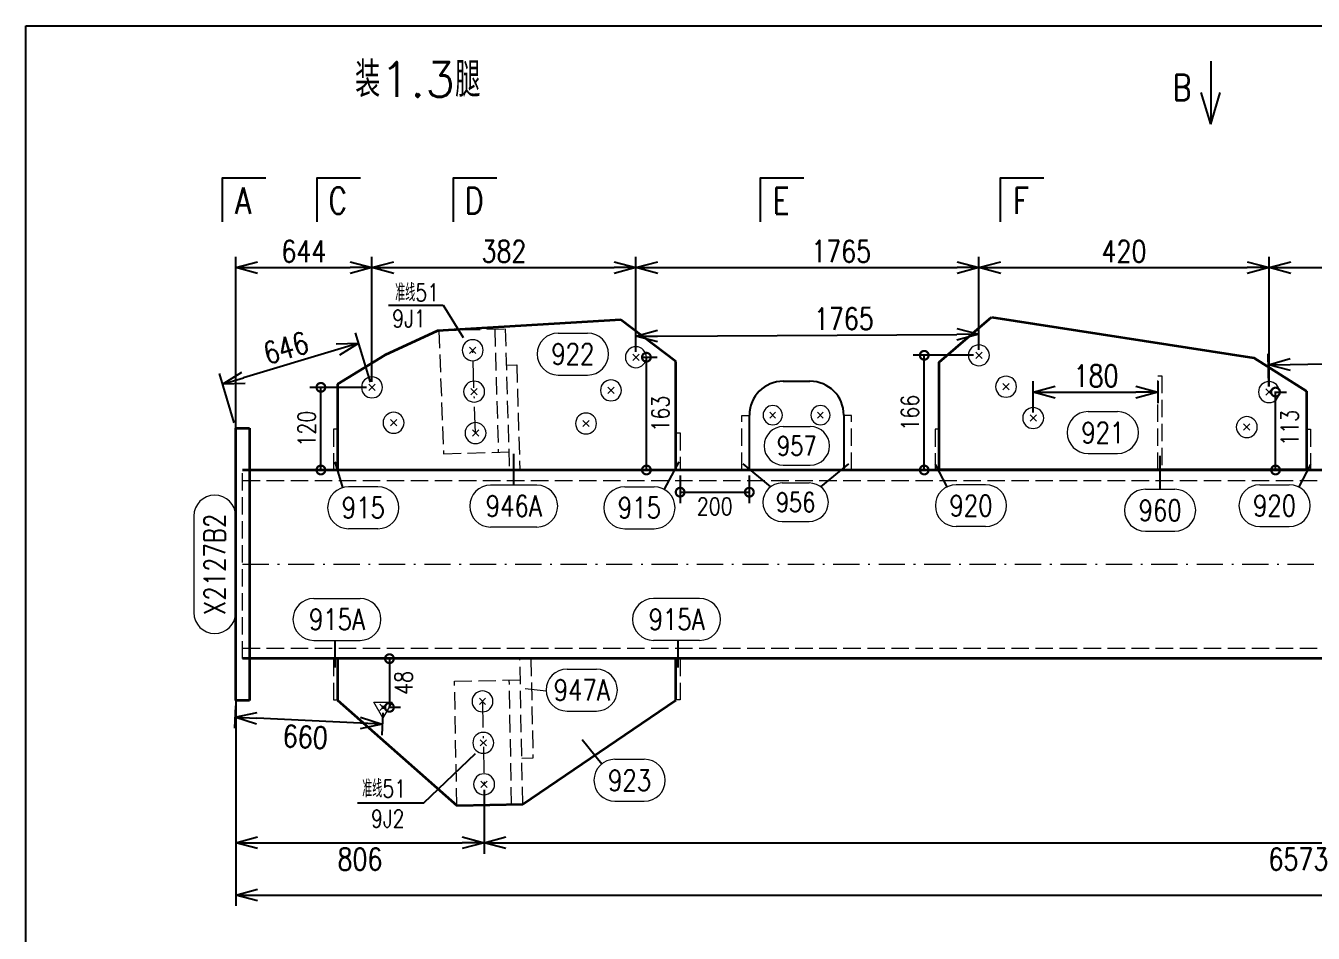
# Model space of a CAD drawing. Extents: x 1310 to 15542, y -76 to 8381.
# Drawn here: x 2150.4 to 2297.8, y 290 to 393.9 of the extents above; entities that cross this region are included whole.
import ezdxf
from ezdxf.enums import TextEntityAlignment as Align

# ---------------------------------------------------------------- set-up
doc = ezdxf.new("R2010")
doc.units = 0
doc.header["$MEASUREMENT"] = 0
doc.linetypes.add('一点画线', pattern=[5.2, 3, -1, 0.2, -1])
doc.linetypes.add('虚线', pattern=[2.75, 2, -0.75])
doc.layers.get('0').update_dxf_attribs({"linetype": 'CONTINUOUS', "lineweight": 25})
doc.layers.get('Defpoints').update_dxf_attribs({"linetype": 'CONTINUOUS'})
doc.layers.add('4', color=7, linetype='CONTINUOUS', lineweight=25)
doc.layers.add('5', color=7, linetype='CONTINUOUS', lineweight=25)
doc.styles.add('DimFont', font='simplex.shx', dxfattribs={"width": 0.8, "bigfont": 'gbhzfs.shx'})
doc.styles.get("Standard").update_dxf_attribs({"font": 'simplex.shx', "width": 0.7, "height": 3, "bigfont": 'gbhzfs.shx'})
doc.dimstyles.new('DHDxfDimStyleOpen30', dxfattribs={"dimtxt": 2.5, "dimasz": 2.5, "dimexe": 1.25, "dimexo": 0.625, "dimtad": 2, "dimtxsty": 'DimFont', "dimblk": 'OPEN30', "dimblk1": 'OPEN30', "dimblk2": 'OPEN30', "dimcen": 2.5, "dimadec": 0, "dimazin": 0, "dimtfac": 1, "dimtmove": 0, "dimatfit": 3, "dimfxl": 0, "dimarcsym": 0})

# ---------------------------------------------------------------- blocks, each defined once
blk = doc.blocks.new('板孔21.5')
at = {"layer": '5', "color": 7, "linetype": 'Continuous', "lineweight": 13}
for p, q in [((-0.3, -0.3), (0.3, 0.3)), ((0.3, -0.3), (-0.3, 0.3))]:
    blk.add_line(p, q, dxfattribs=at)
blk.add_circle((0, 0), 1, dxfattribs=at)
blk = doc.blocks.new('板孔17.5')
at = {"layer": '5', "color": 7, "linetype": 'Continuous', "lineweight": 13}
for p, q in [((0, 1), (-0.866, -0.5)), ((-0.3, -0.3), (0.3, 0.3)), ((0.3, -0.3), (-0.3, 0.3)), ((0.866, -0.5), (0, 1)), ((-0.866, -0.5), (0.866, -0.5))]:
    blk.add_line(p, q, dxfattribs=at)
at = {"layer": '5', "color": 7, "linetype": 'Continuous', "lineweight": 0}
blk.add_circle((0, 0), 0.1, dxfattribs=at)
blk = doc.blocks.new('_OPEN30')
at = {"color": 0, "linetype": 'ByBlock', "lineweight": -2}
for p, q in [((-1, 0.268), (0, 0)), ((0, 0), (-1, -0.268)), ((0, 0), (-1, 0))]:
    blk.add_line(p, q, dxfattribs=at)
blk = doc.blocks.new('*D519')
at = {"layer": '5', "color": 96, "linetype": 'Continuous', "lineweight": -2}
for p, q in [((2174.43, 315.99), (2174.31, 313.44)), ((2188.72, 314.02), (2176.86, 314.57)), ((2191.28, 315.21), (2191.16, 312.66))]:
    blk.add_line(p, q, dxfattribs=at)
at = {"layer": 'Defpoints', "color": 0, "linetype": 'Continuous'}
for p in [(2174.45, 316.61), (2191.3, 315.83), (2174.37, 314.69)]:
    blk.add_point(p, dxfattribs=at)
at = {"layer": '5', "color": 96, "linetype": 'Continuous', "lineweight": -2, "xscale": 2.5, "yscale": 2.5, "zscale": 2.5}
for p, rotation in [((2174.37, 314.69), 177.3494955334823), ((2191.22, 313.91), 357.3494955334823)]:
    blk.add_blockref('_OPEN30', p, dxfattribs=dict(at, rotation=rotation))
at = {"layer": '5', "color": 96, "linetype": 'Continuous', "lineweight": 18, "insert": (2182.42, 312.44), "char_height": 2.5, "attachment_point": 5, "rotation": 357.3495, "line_spacing_factor": 0.6, "style": 'DimFont'}
blk.add_mtext('660', dxfattribs=at)
blk = doc.blocks.new('*D520')
at = {"layer": '5', "color": 96, "linetype": 'Continuous', "lineweight": -2}
for p, q in [((2189.87, 353.06), (2188.18, 358.71)), ((2186.14, 356.8), (2175.33, 353.56)), ((2174.28, 348.39), (2172.58, 354.04))]:
    blk.add_line(p, q, dxfattribs=at)
at = {"layer": 'Defpoints', "color": 0, "linetype": 'Continuous'}
for p in [(2172.94, 352.84), (2190.05, 352.46), (2174.45, 347.79)]:
    blk.add_point(p, dxfattribs=at)
at = {"layer": '5', "color": 96, "linetype": 'Continuous', "lineweight": -2, "xscale": 2.5, "yscale": 2.5, "zscale": 2.5}
for p, rotation in [((2188.53, 357.52), 16.68060001157483), ((2172.94, 352.84), 196.6806000115748)]:
    blk.add_blockref('_OPEN30', p, dxfattribs=dict(at, rotation=rotation))
at = {"layer": '5', "color": 96, "linetype": 'Continuous', "lineweight": 18, "insert": (2180.2, 356.98), "char_height": 2.5, "attachment_point": 5, "rotation": 16.6806, "line_spacing_factor": 0.6, "style": 'DimFont'}
blk.add_mtext('646', dxfattribs=at)
blk = doc.blocks.new('_DotSmall')
at = {"color": 0, "linetype": 'ByBlock', "const_width": 0.5}
blk.add_lwpolyline([(-0.0625, 0, 1), (0.0625, 0, 1)], format="xyb", close=True, dxfattribs=at)
blk = doc.blocks.new('*D522')
at = {"layer": '5', "color": 6, "linetype": 'Continuous', "lineweight": -2}
for p, q in [((2191.93, 321.4), (2193.3, 321.4)), ((2192.05, 321.4), (2192.05, 315.83)), ((2191.93, 315.83), (2193.3, 315.83))]:
    blk.add_line(p, q, dxfattribs=at)
at = {"layer": 'Defpoints', "color": 0, "linetype": 'Continuous'}
for p in [(2191.3, 321.4), (2191.3, 315.83), (2192.05, 315.83)]:
    blk.add_point(p, dxfattribs=at)
at = {"layer": '5', "color": 6, "linetype": 'Continuous', "lineweight": -2, "xscale": 2, "yscale": 2, "zscale": 2}
for p, rotation in [((2192.05, 321.4), 90), ((2192.05, 315.83), 270)]:
    blk.add_blockref('_DotSmall', p, dxfattribs=dict(at, rotation=rotation))
at = {"layer": '5', "color": 6, "linetype": 'Continuous', "lineweight": 18, "insert": (2193.68, 318.62), "char_height": 2, "attachment_point": 5, "rotation": 90, "line_spacing_factor": 0.6, "style": 'DimFont'}
blk.add_mtext('48', dxfattribs=at)
blk = doc.blocks.new('*D523')
at = {"layer": '5', "color": 6, "linetype": 'Continuous', "lineweight": -2}
for p, q in [((2189.42, 352.46), (2182.95, 352.46)), ((2184.2, 343), (2184.2, 352.46)), ((2189.42, 343), (2182.95, 343))]:
    blk.add_line(p, q, dxfattribs=at)
at = {"layer": 'Defpoints', "color": 0, "linetype": 'Continuous'}
for p in [(2184.2, 352.46), (2190.05, 352.46), (2190.05, 343)]:
    blk.add_point(p, dxfattribs=at)
at = {"layer": '5', "color": 6, "linetype": 'Continuous', "lineweight": -2, "xscale": 2, "yscale": 2, "zscale": 2}
for p, rotation in [((2184.2, 352.46), 90), ((2184.2, 343), 270)]:
    blk.add_blockref('_DotSmall', p, dxfattribs=dict(at, rotation=rotation))
at = {"layer": '5', "color": 6, "linetype": 'Continuous', "lineweight": 18, "insert": (2182.58, 347.73), "char_height": 2, "attachment_point": 5, "rotation": 90, "line_spacing_factor": 0.6, "style": 'DimFont'}
blk.add_mtext('120', dxfattribs=at)
blk = doc.blocks.new('*D524')
at = {"layer": '5', "color": 6, "linetype": 'Continuous', "lineweight": -2}
for p, q in [((2220.88, 355.91), (2222.71, 355.91)), ((2221.46, 343), (2221.46, 355.91)), ((2220.88, 343), (2222.71, 343))]:
    blk.add_line(p, q, dxfattribs=at)
at = {"layer": 'Defpoints', "color": 0, "linetype": 'Continuous'}
for p in [(2220.26, 355.91), (2221.46, 355.91), (2220.26, 343)]:
    blk.add_point(p, dxfattribs=at)
at = {"layer": '5', "color": 6, "linetype": 'Continuous', "lineweight": -2, "xscale": 2, "yscale": 2, "zscale": 2}
for p, rotation in [((2221.46, 355.91), 90), ((2221.46, 343), 270)]:
    blk.add_blockref('_DotSmall', p, dxfattribs=dict(at, rotation=rotation))
at = {"layer": '5', "color": 6, "linetype": 'Continuous', "lineweight": 18, "insert": (2223.08, 349.45), "char_height": 2, "attachment_point": 5, "rotation": 90, "line_spacing_factor": 0.6, "style": 'DimFont'}
blk.add_mtext('163', dxfattribs=at)
blk = doc.blocks.new('*D525')
at = {"layer": '5', "color": 6, "linetype": 'Continuous', "lineweight": -2}
for p, q in [((2258.89, 356.13), (2252.01, 356.13)), ((2253.26, 343), (2253.26, 356.13)), ((2258.89, 343), (2252.01, 343))]:
    blk.add_line(p, q, dxfattribs=at)
at = {"layer": 'Defpoints', "color": 0, "linetype": 'Continuous'}
for p in [(2253.26, 356.13), (2259.52, 356.13), (2259.52, 343)]:
    blk.add_point(p, dxfattribs=at)
at = {"layer": '5', "color": 6, "linetype": 'Continuous', "lineweight": -2, "xscale": 2, "yscale": 2, "zscale": 2}
for p, rotation in [((2253.26, 356.13), 90), ((2253.26, 343), 270)]:
    blk.add_blockref('_DotSmall', p, dxfattribs=dict(at, rotation=rotation))
at = {"layer": '5', "color": 6, "linetype": 'Continuous', "lineweight": 18, "insert": (2251.63, 349.56), "char_height": 2, "attachment_point": 5, "rotation": 90, "line_spacing_factor": 0.6, "style": 'DimFont'}
blk.add_mtext('166', dxfattribs=at)
blk = doc.blocks.new('*D526')
at = {"layer": '5', "color": 6, "linetype": 'Continuous', "lineweight": -2}
for p, q in [((2293.34, 351.92), (2294.72, 351.92)), ((2293.47, 343), (2293.47, 351.92)), ((2293.34, 343), (2294.72, 343))]:
    blk.add_line(p, q, dxfattribs=at)
at = {"layer": 'Defpoints', "color": 0, "linetype": 'Continuous'}
for p in [(2292.72, 351.92), (2293.47, 351.92), (2292.72, 343)]:
    blk.add_point(p, dxfattribs=at)
at = {"layer": '5', "color": 6, "linetype": 'Continuous', "lineweight": -2, "xscale": 2, "yscale": 2, "zscale": 2}
for p, rotation in [((2293.47, 351.92), 90), ((2293.47, 343), 270)]:
    blk.add_blockref('_DotSmall', p, dxfattribs=dict(at, rotation=rotation))
at = {"layer": '5', "color": 6, "linetype": 'Continuous', "lineweight": 18, "insert": (2295.09, 347.82), "char_height": 2, "attachment_point": 5, "rotation": 90, "line_spacing_factor": 0.6, "style": 'DimFont'}
blk.add_mtext('113', dxfattribs=at)
blk = doc.blocks.new('*D531')
at = {"layer": '5', "color": 96, "linetype": 'Continuous', "lineweight": -2}
for p, q in [((2220.25, 356.53), (2220.24, 359.57)), ((2259.51, 356.75), (2259.5, 359.79)), ((2222.74, 358.33), (2257, 358.52))]:
    blk.add_line(p, q, dxfattribs=at)
at = {"layer": 'Defpoints', "color": 0, "linetype": 'Continuous'}
for p in [(2259.5, 358.54), (2220.26, 355.91), (2259.52, 356.13)]:
    blk.add_point(p, dxfattribs=at)
at = {"layer": '5', "color": 96, "linetype": 'Continuous', "lineweight": -2, "xscale": 2.5, "yscale": 2.5, "zscale": 2.5}
for p, rotation in [((2220.24, 358.32), 180.3192715581761), ((2259.5, 358.54), 0.3192715581760603)]:
    blk.add_blockref('_OPEN30', p, dxfattribs=dict(at, rotation=rotation))
at = {"layer": '5', "color": 96, "linetype": 'Continuous', "lineweight": 18, "insert": (2244.06, 360.32), "char_height": 2.5, "attachment_point": 5, "rotation": 0.3193, "line_spacing_factor": 0.6, "style": 'DimFont'}
blk.add_mtext('1765', dxfattribs=at)
blk = doc.blocks.new('*D532')
at = {"layer": '5', "color": 96, "linetype": 'Continuous', "lineweight": -2}
for p, q in [((2311.8, 352.92), (2311.73, 356.65)), ((2292.7, 352.55), (2292.63, 356.28)), ((2295.15, 355.08), (2309.26, 355.35))]:
    blk.add_line(p, q, dxfattribs=at)
at = {"layer": 'Defpoints', "color": 0, "linetype": 'Continuous'}
for p in [(2311.76, 355.4), (2311.82, 352.3), (2292.72, 351.92)]:
    blk.add_point(p, dxfattribs=at)
at = {"layer": '5', "color": 96, "linetype": 'Continuous', "lineweight": -2, "xscale": 2.5, "yscale": 2.5, "zscale": 2.5}
for p, rotation in [((2292.65, 355.03), 181.124937257589), ((2311.76, 355.4), 1.124937257589026)]:
    blk.add_blockref('_OPEN30', p, dxfattribs=dict(at, rotation=rotation))
at = {"layer": '5', "color": 96, "linetype": 'Continuous', "lineweight": 18, "insert": (2303.47, 357.11), "char_height": 2.5, "attachment_point": 5, "rotation": 1.1249, "line_spacing_factor": 0.6, "style": 'DimFont'}
blk.add_mtext('1658', dxfattribs=at)
blk = doc.blocks.new('*D535')
at = {"layer": '5', "color": 7, "linetype": 'Continuous', "lineweight": -2}
for p, q in [((2174.45, 331.57), (2174.45, 293.09)), ((2441.38, 331.57), (2441.38, 293.09)), ((2176.95, 294.34), (2438.88, 294.34))]:
    blk.add_line(p, q, dxfattribs=at)
at = {"layer": 'Defpoints', "color": 0, "linetype": 'Continuous'}
for p in [(2174.45, 332.2), (2441.38, 332.2), (2441.38, 294.34)]:
    blk.add_point(p, dxfattribs=at)
at = {"layer": '5', "color": 7, "linetype": 'Continuous', "lineweight": -2, "xscale": 2.5, "yscale": 2.5, "zscale": 2.5, "rotation": 180}
blk.add_blockref('_OPEN30', (2174.45, 294.34), dxfattribs=at)
at = {"layer": '5', "color": 7, "linetype": 'Continuous', "lineweight": -2, "xscale": 2.5, "yscale": 2.5, "zscale": 2.5}
blk.add_blockref('_OPEN30', (2441.38, 294.34), dxfattribs=at)
at = {"layer": '5', "color": 7, "linetype": 'Continuous', "lineweight": 18, "insert": (2311.79, 292.46), "char_height": 2.5, "attachment_point": 5, "line_spacing_factor": 0.6, "style": 'DimFont'}
blk.add_mtext('8810', dxfattribs=at)
blk = doc.blocks.new('*D536')
at = {"layer": '5', "color": 7, "linetype": 'Continuous', "lineweight": -2}
for p, q in [((2174.45, 331.57), (2174.45, 299.07)), ((2202.88, 306.39), (2202.88, 299.07)), ((2176.95, 300.32), (2200.38, 300.32))]:
    blk.add_line(p, q, dxfattribs=at)
at = {"layer": 'Defpoints', "color": 0, "linetype": 'Continuous'}
for p in [(2174.45, 332.2), (2202.88, 307.02), (2202.88, 300.32)]:
    blk.add_point(p, dxfattribs=at)
at = {"layer": '5', "color": 7, "linetype": 'Continuous', "lineweight": -2, "xscale": 2.5, "yscale": 2.5, "zscale": 2.5, "rotation": 180}
blk.add_blockref('_OPEN30', (2174.45, 300.32), dxfattribs=at)
at = {"layer": '5', "color": 7, "linetype": 'Continuous', "lineweight": -2, "xscale": 2.5, "yscale": 2.5, "zscale": 2.5}
blk.add_blockref('_OPEN30', (2202.88, 300.32), dxfattribs=at)
at = {"layer": '5', "color": 7, "linetype": 'Continuous', "lineweight": 18, "insert": (2188.67, 298.45), "char_height": 2.5, "attachment_point": 5, "line_spacing_factor": 0.6, "style": 'DimFont'}
blk.add_mtext('806', dxfattribs=at)
blk = doc.blocks.new('*D537')
at = {"layer": '5', "color": 7, "linetype": 'Continuous', "lineweight": -2}
for p, q in [((2381.54, 311.77), (2381.54, 299.07)), ((2202.88, 306.39), (2202.88, 299.07)), ((2205.38, 300.32), (2379.04, 300.32))]:
    blk.add_line(p, q, dxfattribs=at)
at = {"layer": 'Defpoints', "color": 0, "linetype": 'Continuous'}
for p in [(2381.54, 312.4), (2202.88, 307.02), (2381.54, 300.32)]:
    blk.add_point(p, dxfattribs=at)
at = {"layer": '5', "color": 7, "linetype": 'Continuous', "lineweight": -2, "xscale": 2.5, "yscale": 2.5, "zscale": 2.5, "rotation": 180}
blk.add_blockref('_OPEN30', (2202.88, 300.32), dxfattribs=at)
at = {"layer": '5', "color": 7, "linetype": 'Continuous', "lineweight": -2, "xscale": 2.5, "yscale": 2.5, "zscale": 2.5}
blk.add_blockref('_OPEN30', (2381.54, 300.32), dxfattribs=at)
at = {"layer": '5', "color": 7, "linetype": 'Continuous', "lineweight": 18, "insert": (2296.08, 298.45), "char_height": 2.5, "attachment_point": 5, "line_spacing_factor": 0.6, "style": 'DimFont'}
blk.add_mtext('6573', dxfattribs=at)
blk = doc.blocks.new('*D538')
at = {"layer": '5', "color": 7, "linetype": 'Continuous', "lineweight": -2}
for p, q in [((2174.45, 332.82), (2174.45, 367.42)), ((2190.05, 353.08), (2190.05, 367.42)), ((2176.95, 366.17), (2187.55, 366.17))]:
    blk.add_line(p, q, dxfattribs=at)
at = {"layer": 'Defpoints', "color": 0, "linetype": 'Continuous'}
for p in [(2190.05, 366.17), (2190.05, 352.46), (2174.45, 332.2)]:
    blk.add_point(p, dxfattribs=at)
at = {"layer": '5', "color": 7, "linetype": 'Continuous', "lineweight": -2, "xscale": 2.5, "yscale": 2.5, "zscale": 2.5, "rotation": 180}
blk.add_blockref('_OPEN30', (2174.45, 366.17), dxfattribs=at)
at = {"layer": '5', "color": 7, "linetype": 'Continuous', "lineweight": -2, "xscale": 2.5, "yscale": 2.5, "zscale": 2.5}
blk.add_blockref('_OPEN30', (2190.05, 366.17), dxfattribs=at)
at = {"layer": '5', "color": 7, "linetype": 'Continuous', "lineweight": 18, "insert": (2182.25, 368.04), "char_height": 2.5, "attachment_point": 5, "line_spacing_factor": 0.6, "style": 'DimFont'}
blk.add_mtext('644', dxfattribs=at)
blk = doc.blocks.new('*D539')
at = {"layer": '5', "color": 7, "linetype": 'Continuous', "lineweight": -2}
for p, q in [((2190.05, 353.08), (2190.05, 367.42)), ((2220.26, 356.53), (2220.26, 367.42)), ((2192.55, 366.17), (2217.76, 366.17))]:
    blk.add_line(p, q, dxfattribs=at)
at = {"layer": 'Defpoints', "color": 0, "linetype": 'Continuous'}
for p in [(2220.26, 366.17), (2220.26, 355.91), (2190.05, 352.46)]:
    blk.add_point(p, dxfattribs=at)
at = {"layer": '5', "color": 7, "linetype": 'Continuous', "lineweight": -2, "xscale": 2.5, "yscale": 2.5, "zscale": 2.5, "rotation": 180}
blk.add_blockref('_OPEN30', (2190.05, 366.17), dxfattribs=at)
at = {"layer": '5', "color": 7, "linetype": 'Continuous', "lineweight": -2, "xscale": 2.5, "yscale": 2.5, "zscale": 2.5}
blk.add_blockref('_OPEN30', (2220.26, 366.17), dxfattribs=at)
at = {"layer": '5', "color": 7, "linetype": 'Continuous', "lineweight": 18, "insert": (2205.15, 368.04), "char_height": 2.5, "attachment_point": 5, "line_spacing_factor": 0.6, "style": 'DimFont'}
blk.add_mtext('382', dxfattribs=at)
blk = doc.blocks.new('*D540')
at = {"layer": '5', "color": 7, "linetype": 'Continuous', "lineweight": -2}
for p, q in [((2220.26, 356.53), (2220.26, 367.42)), ((2259.52, 356.75), (2259.52, 367.42)), ((2222.76, 366.17), (2257.02, 366.17))]:
    blk.add_line(p, q, dxfattribs=at)
at = {"layer": 'Defpoints', "color": 0, "linetype": 'Continuous'}
for p in [(2259.52, 366.17), (2220.26, 355.91), (2259.52, 356.13)]:
    blk.add_point(p, dxfattribs=at)
at = {"layer": '5', "color": 7, "linetype": 'Continuous', "lineweight": -2, "xscale": 2.5, "yscale": 2.5, "zscale": 2.5, "rotation": 180}
blk.add_blockref('_OPEN30', (2220.26, 366.17), dxfattribs=at)
at = {"layer": '5', "color": 7, "linetype": 'Continuous', "lineweight": -2, "xscale": 2.5, "yscale": 2.5, "zscale": 2.5}
blk.add_blockref('_OPEN30', (2259.52, 366.17), dxfattribs=at)
at = {"layer": '5', "color": 7, "linetype": 'Continuous', "lineweight": 18, "insert": (2243.76, 368.04), "char_height": 2.5, "attachment_point": 5, "line_spacing_factor": 0.6, "style": 'DimFont'}
blk.add_mtext('1765', dxfattribs=at)
blk = doc.blocks.new('*D541')
at = {"layer": '5', "color": 7, "linetype": 'Continuous', "lineweight": -2}
for p, q in [((2259.52, 356.75), (2259.52, 367.42)), ((2292.72, 352.55), (2292.72, 367.42)), ((2262.02, 366.17), (2290.22, 366.17))]:
    blk.add_line(p, q, dxfattribs=at)
at = {"layer": 'Defpoints', "color": 0, "linetype": 'Continuous'}
for p in [(2292.72, 366.17), (2259.52, 356.13), (2292.72, 351.92)]:
    blk.add_point(p, dxfattribs=at)
at = {"layer": '5', "color": 7, "linetype": 'Continuous', "lineweight": -2, "xscale": 2.5, "yscale": 2.5, "zscale": 2.5, "rotation": 180}
blk.add_blockref('_OPEN30', (2259.52, 366.17), dxfattribs=at)
at = {"layer": '5', "color": 7, "linetype": 'Continuous', "lineweight": -2, "xscale": 2.5, "yscale": 2.5, "zscale": 2.5}
blk.add_blockref('_OPEN30', (2292.72, 366.17), dxfattribs=at)
at = {"layer": '5', "color": 7, "linetype": 'Continuous', "lineweight": 18, "insert": (2276.12, 368.04), "char_height": 2.5, "attachment_point": 5, "line_spacing_factor": 0.6, "style": 'DimFont'}
blk.add_mtext('420', dxfattribs=at)
blk = doc.blocks.new('*D542')
at = {"layer": '5', "color": 7, "linetype": 'Continuous', "lineweight": -2}
for p, q in [((2292.72, 352.55), (2292.72, 367.42)), ((2311.82, 352.92), (2311.82, 367.42)), ((2295.22, 366.17), (2309.32, 366.17))]:
    blk.add_line(p, q, dxfattribs=at)
at = {"layer": 'Defpoints', "color": 0, "linetype": 'Continuous'}
for p in [(2311.82, 366.17), (2311.82, 352.3), (2292.72, 351.92)]:
    blk.add_point(p, dxfattribs=at)
at = {"layer": '5', "color": 7, "linetype": 'Continuous', "lineweight": -2, "xscale": 2.5, "yscale": 2.5, "zscale": 2.5, "rotation": 180}
blk.add_blockref('_OPEN30', (2292.72, 366.17), dxfattribs=at)
at = {"layer": '5', "color": 7, "linetype": 'Continuous', "lineweight": -2, "xscale": 2.5, "yscale": 2.5, "zscale": 2.5}
blk.add_blockref('_OPEN30', (2311.82, 366.17), dxfattribs=at)
at = {"layer": '5', "color": 7, "linetype": 'Continuous', "lineweight": 18, "insert": (2302.27, 368.04), "char_height": 2.5, "attachment_point": 5, "line_spacing_factor": 0.6, "style": 'DimFont'}
blk.add_mtext('1658', dxfattribs=at)
blk = doc.blocks.new('*D548')
at = {"layer": '5', "color": 134, "linetype": 'Continuous', "lineweight": -2}
for p, q in [((2265.73, 349.57), (2265.73, 353.16)), ((2279.99, 353.17), (2279.99, 350.66)), ((2268.23, 351.91), (2277.49, 351.91))]:
    blk.add_line(p, q, dxfattribs=at)
at = {"layer": 'Defpoints', "color": 0, "linetype": 'Continuous'}
for p in [(2279.99, 353.8), (2279.99, 351.91), (2265.73, 348.95)]:
    blk.add_point(p, dxfattribs=at)
at = {"layer": '5', "color": 134, "linetype": 'Continuous', "lineweight": -2, "xscale": 2.5, "yscale": 2.5, "zscale": 2.5, "rotation": 180}
blk.add_blockref('_OPEN30', (2265.73, 351.91), dxfattribs=at)
at = {"layer": '5', "color": 134, "linetype": 'Continuous', "lineweight": -2, "xscale": 2.5, "yscale": 2.5, "zscale": 2.5}
blk.add_blockref('_OPEN30', (2279.99, 351.91), dxfattribs=at)
at = {"layer": '5', "color": 134, "linetype": 'Continuous', "lineweight": 18, "insert": (2272.93, 353.78), "char_height": 2.5, "attachment_point": 5, "line_spacing_factor": 0.6, "style": 'DimFont'}
blk.add_mtext('180', dxfattribs=at)
blk = doc.blocks.new('*D587')
at = {"layer": '5', "color": 6, "linetype": 'Continuous', "lineweight": -2}
for p, q in [((2225.32, 342.37), (2225.32, 339.21)), ((2233.24, 342.37), (2233.24, 339.21)), ((2225.32, 340.46), (2233.24, 340.46))]:
    blk.add_line(p, q, dxfattribs=at)
at = {"layer": 'Defpoints', "color": 0, "linetype": 'Continuous'}
for p in [(2225.32, 343), (2233.24, 343), (2233.24, 340.46)]:
    blk.add_point(p, dxfattribs=at)
at = {"layer": '5', "color": 6, "linetype": 'Continuous', "lineweight": -2, "xscale": 2, "yscale": 2, "zscale": 2, "rotation": 180}
blk.add_blockref('_DotSmall', (2225.32, 340.46), dxfattribs=at)
at = {"layer": '5', "color": 6, "linetype": 'Continuous', "lineweight": -2, "xscale": 2, "yscale": 2, "zscale": 2}
blk.add_blockref('_DotSmall', (2233.24, 340.46), dxfattribs=at)
at = {"layer": '5', "color": 6, "linetype": 'Continuous', "lineweight": 18, "insert": (2229.28, 338.83), "char_height": 2, "attachment_point": 5, "style": 'DimFont'}
blk.add_mtext('200', dxfattribs=at)
blk = doc.blocks.new('CTDHK')
at = {"color": 0, "linetype": 'Continuous'}
for p, q in [((0, 210), (297, 210)), ((0, 0), (0, 210))]:
    blk.add_line(p, q, dxfattribs=at)

msp = doc.modelspace()

# ---------------------------------------------------------------- linework, layer by layer
at = {"color": 0, "linetype": 'Continuous'}
for p, q in [((2286.043, 389.822), (2286.043, 382.607)), ((2286.043, 382.607), (2284.951, 386.217)), ((2286.043, 382.607), (2287.135, 386.217)), ((2237.126, 353.159), (2240.171, 353.159)), ((2233.245, 343), (2233.245, 349.278)), ((2244.052, 349.278), (2244.052, 343)), ((2206.273, 341.27), (2206.273, 344.849)), ((2185.787, 343.932), (2186.681, 340.978)), ((2225.169, 343.932), (2223.476, 340.794)), ((2232.487, 343.699), (2235.679, 341.079)), ((2244.582, 343.699), (2241.39, 341.079)), ((2254.512, 343.645), (2255.837, 341.054)), ((2280.254, 340.791), (2280.254, 344.634)), ((2297.452, 343.645), (2296.127, 341.054)), ((2244.052, 343), (2233.245, 343)), ((2185.849, 320.389), (2185.849, 323.493)), ((2225.107, 320.389), (2225.107, 323.493)), ((2214.118, 312.164), (2216.36, 309.352))]:
    msp.add_line(p, q, dxfattribs=at)
at = {"color": 4, "linetype": 'Continuous'}
for p, q in [((2191.955, 361.859), (2198.196, 361.859)), ((2198.196, 361.859), (2200.48, 358.173)), ((2195.972, 304.908), (2201.917, 310.53)), ((2188.383, 304.908), (2195.972, 304.908))]:
    msp.add_line(p, q, dxfattribs=at)
at = {"color": 2, "linetype": 'Continuous'}
for points in [[(2177.887, 376.407), (2172.887, 376.407), (2172.887, 371.407)], [(2188.728, 376.407), (2183.728, 376.407), (2183.728, 371.407)], [(2204.329, 376.407), (2199.329, 376.407), (2199.329, 371.407)], [(2239.479, 376.407), (2234.479, 376.407), (2234.479, 371.407)], [(2266.944, 376.407), (2261.944, 376.407), (2261.944, 371.407)]]:
    msp.add_lwpolyline(points, dxfattribs=at)
at = {"color": 0, "linetype": 'Continuous'}
for centre, start, end in [((2237.126, 349.278), 90, 180), ((2240.171, 349.278), 0, 90)]:
    msp.add_arc(centre, 3.881, start, end, dxfattribs=at)
at = {"layer": '4', "color": 6, "linetype": 'Continuous', "lineweight": 18}
msp.add_lwpolyline([(2150.422, 393.861), (2150.422, 183.861), (2447.422, 183.861), (2447.422, 393.861)], close=True, dxfattribs=at)
at = {"layer": '5', "color": 7, "linetype": 'Continuous', "lineweight": 35}
for p, q in [((2218.522, 360.184), (2197.542, 358.95)), ((2224.844, 355.427), (2218.522, 360.184)), ((2254.971, 355.333), (2260.953, 360.511)), ((2260.953, 360.511), (2290.976, 355.831)), ((2197.542, 358.95), (2191.514, 356.135)), ((2191.514, 356.135), (2186.112, 352.837)), ((2224.844, 343), (2224.844, 355.427)), ((2254.971, 343), (2254.971, 355.333)), ((2290.976, 355.831), (2296.993, 352.022)), ((2186.112, 352.837), (2186.112, 343)), ((2296.993, 352.022), (2296.993, 343)), ((2174.454, 316.613), (2174.454, 347.787)), ((2174.454, 347.787), (2176.037, 347.787)), ((2176.037, 347.787), (2176.037, 316.613)), ((2175.246, 343), (2440.034, 343)), ((2186.112, 343), (2224.844, 343)), ((2296.993, 343), (2254.971, 343)), ((2440.034, 321.4), (2175.246, 321.4)), ((2224.844, 321.4), (2186.112, 321.4)), ((2186.112, 321.4), (2186.112, 316.653)), ((2224.844, 316.653), (2224.844, 321.4)), ((2176.037, 316.613), (2174.454, 316.613)), ((2186.112, 316.653), (2199.76, 304.583)), ((2207.299, 304.726), (2224.844, 316.653)), ((2199.76, 304.583), (2207.299, 304.726))]:
    msp.add_line(p, q, dxfattribs=at)
at = {"layer": '5', "color": 7, "linetype": '虚线', "lineweight": 18}
for p, q in [((2197.692, 358.959), (2205.3, 359.179)), ((2197.692, 358.959), (2198.251, 344.851)), ((2204.101, 359.144), (2204.51, 344.995)), ((2205.3, 359.179), (2205.768, 343)), ((2205.421, 354.999), (2206.621, 355.033)), ((2206.621, 355.033), (2206.969, 343)), ((2279.993, 343), (2279.993, 353.797)), ((2279.993, 353.797), (2280.468, 353.797)), ((2280.468, 353.797), (2280.468, 343)), ((2232.375, 343), (2232.375, 349.25)), ((2232.375, 349.25), (2233.245, 349.25)), ((2233.245, 349.25), (2233.245, 343)), ((2244.052, 349.25), (2244.052, 343)), ((2244.922, 349.25), (2244.052, 349.25)), ((2244.922, 343), (2244.922, 349.25)), ((2185.637, 347.662), (2185.637, 343)), ((2186.112, 347.662), (2185.637, 347.662)), ((2186.112, 343), (2186.112, 347.662)), ((2224.844, 343), (2224.844, 347.245)), ((2224.844, 347.245), (2225.319, 347.245)), ((2225.319, 347.245), (2225.319, 343)), ((2254.496, 347.662), (2254.496, 343)), ((2254.971, 347.662), (2254.496, 347.662)), ((2254.971, 343), (2254.971, 347.662)), ((2296.993, 343), (2296.993, 347.662)), ((2296.993, 347.662), (2297.468, 347.662)), ((2297.468, 347.662), (2297.468, 343)), ((2198.251, 344.851), (2205.709, 345.067)), ((2175.246, 321.4), (2175.246, 343)), ((2175.246, 341.8), (2440.034, 341.8)), ((2175.246, 322.6), (2440.034, 322.6)), ((2185.637, 321.4), (2185.637, 316.674)), ((2186.112, 316.674), (2186.112, 321.4)), ((2207.299, 304.726), (2206.983, 321.4)), ((2208.249, 321.412), (2208.465, 309.997)), ((2224.844, 316.674), (2224.844, 321.4)), ((2225.319, 321.4), (2225.319, 316.674)), ((2199.491, 318.823), (2207.029, 318.965)), ((2199.76, 304.583), (2199.491, 318.823)), ((2206.033, 304.702), (2205.763, 318.941)), ((2185.637, 316.674), (2186.112, 316.674)), ((2225.319, 316.674), (2224.844, 316.674)), ((2208.465, 309.997), (2207.199, 309.973))]:
    msp.add_line(p, q, dxfattribs=at)
at = {"layer": '5', "color": 1, "linetype": 'Continuous', "lineweight": 18}
for p, q in [((2211.364, 358.675), (2214.724, 358.675)), ((2211.364, 353.875), (2214.724, 353.875)), ((2272.018, 349.685), (2275.378, 349.685)), ((2237.13, 347.969), (2240.217, 347.969)), ((2272.018, 344.885), (2275.378, 344.885)), ((2237.13, 343.559), (2240.217, 343.559)), ((2190.736, 341.081), (2187.376, 341.081)), ((2208.913, 341.27), (2203.633, 341.27)), ((2218.977, 341.081), (2222.337, 341.081)), ((2236.991, 341.512), (2240.078, 341.512)), ((2260.289, 341.317), (2256.929, 341.317)), ((2278.574, 340.791), (2281.934, 340.791)), ((2291.675, 341.317), (2295.035, 341.317)), ((2169.654, 337.72), (2169.654, 326.68)), ((2174.454, 337.72), (2174.454, 326.68)), ((2190.736, 336.281), (2187.376, 336.281)), ((2208.913, 336.47), (2203.633, 336.47)), ((2218.977, 336.281), (2222.337, 336.281)), ((2236.991, 337.102), (2240.078, 337.102)), ((2260.289, 336.517), (2256.929, 336.517)), ((2278.574, 335.991), (2281.934, 335.991)), ((2291.675, 336.517), (2295.035, 336.517)), ((2183.401, 328.293), (2188.681, 328.293)), ((2227.554, 328.293), (2222.274, 328.293)), ((2183.401, 323.493), (2188.681, 323.493)), ((2227.554, 323.493), (2222.274, 323.493)), ((2212.374, 320.2), (2215.734, 320.2)), ((2207.576, 317.982), (2209.976, 317.723)), ((2212.374, 315.4), (2215.734, 315.4)), ((2217.857, 309.876), (2221.217, 309.876)), ((2217.857, 305.076), (2221.217, 305.076))]:
    msp.add_line(p, q, dxfattribs=at)
at = {"layer": '5', "color": 1, "linetype": '一点画线', "lineweight": 18}
for p, q in [((2201.902, 347.224), (2201.577, 356.713)), ((2175.246, 332.2), (2440.034, 332.2)), ((2202.7, 316.509), (2202.879, 307.016))]:
    msp.add_line(p, q, dxfattribs=at)
at = {"layer": '5', "color": 1, "linetype": 'Continuous', "lineweight": 18}
for centre, radius, start, end in [((2211.364, 356.275), 2.4, 90, 270), ((2214.724, 356.275), 2.4, 270, 90), ((2272.018, 347.285), 2.4, 90, 270), ((2275.378, 347.285), 2.4, 270, 90), ((2237.13, 345.764), 2.205, 90, 270), ((2240.217, 345.764), 2.205, 270, 90), ((2187.376, 338.681), 2.4, 90, 270), ((2190.736, 338.681), 2.4, 270, 90), ((2203.633, 338.87), 2.4, 90, 270), ((2208.913, 338.87), 2.4, 270, 90), ((2218.977, 338.681), 2.4, 90, 270), ((2222.337, 338.681), 2.4, 270, 90), ((2236.991, 339.307), 2.205, 90, 270), ((2240.078, 339.307), 2.205, 270, 90), ((2256.929, 338.917), 2.4, 90, 270), ((2260.289, 338.917), 2.4, 270, 90), ((2278.574, 338.391), 2.4, 90, 270), ((2281.934, 338.391), 2.4, 270, 90), ((2291.675, 338.917), 2.4, 90, 270), ((2295.035, 338.917), 2.4, 270, 90), ((2172.054, 337.72), 2.4, 0, 180), ((2183.401, 325.893), 2.4, 90, 270), ((2188.681, 325.893), 2.4, 270, 90), ((2222.274, 325.893), 2.4, 90, 270), ((2227.554, 325.893), 2.4, 270, 90), ((2172.054, 326.68), 2.4, 180, 0), ((2212.374, 317.8), 2.4, 90, 270), ((2215.734, 317.8), 2.4, 270, 90), ((2217.857, 307.476), 2.4, 90, 270), ((2221.217, 307.476), 2.4, 270, 90)]:
    msp.add_arc(centre, radius, start, end, dxfattribs=at)

# ---------------------------------------------------------------- block references
at = {"color": 2, "linetype": 'Continuous'}
msp.add_blockref('CTDHK', (2150.422, 183.861), dxfattribs=at)
at = {"layer": '5', "color": 7, "linetype": 'Continuous', "lineweight": 35, "rotation": 180}
for name, p, xscale, yscale, zscale in [('板孔21.5', (2201.577, 356.713), -1.200000000000728, 1.199999999999818, 1.2), ('板孔21.5', (2220.256, 355.909), -1.200000000000728, 1.199999999999818, 1.2), ('板孔21.5', (2259.516, 356.127), -1.200000000000728, 1.199999999999818, 1.2), ('板孔21.5', (2262.623, 352.538), -1.200000000000728, 1.199999999999818, 1.2), ('板孔21.5', (2190.05, 352.46), -1.200000000000728, 1.199999999999818, 1.2), ('板孔21.5', (2201.74, 351.969), -1.200000000000728, 1.199999999999818, 1.2), ('板孔21.5', (2217.402, 352.115), -1.200000000000728, 1.199999999999818, 1.2), ('板孔21.5', (2292.715, 351.921), -1.200000000000728, 1.199999999999818, 1.2), ('板孔21.5', (2192.523, 348.408), -1.200000000000728, 1.199999999999818, 1.2), ('板孔21.5', (2214.547, 348.322), -1.200000000000728, 1.199999999999818, 1.2), ('板孔21.5', (2235.918, 349.278), -1.102500000000873, 1.102499999999964, 1.1025), ('板孔21.5', (2241.379, 349.278), -1.102500000000873, 1.102499999999964, 1.1025), ('板孔21.5', (2265.73, 348.949), -1.200000000000728, 1.199999999999818, 1.2), ('板孔21.5', (2201.902, 347.224), -1.200000000000728, 1.199999999999818, 1.2), ('板孔21.5', (2290.176, 347.91), -1.200000000000728, 1.199999999999818, 1.2), ('板孔21.5', (2202.7, 316.509), -1.200000000000728, 1.199999999999818, 1.2), ('板孔17.5', (2191.305, 315.833), -1.200000000000728, 1.199999999999818, 1.2), ('板孔21.5', (2202.79, 311.763), -1.200000000000728, 1.199999999999818, 1.2), ('板孔21.5', (2202.879, 307.016), -1.200000000000728, 1.199999999999818, 1.2)]:
    msp.add_blockref(name, p, dxfattribs=dict(at, xscale=xscale, yscale=yscale, zscale=zscale))

# ---------------------------------------------------------------- texts
at = {"layer": '4', "color": 6, "linetype": 'Continuous', "lineweight": 13}
msp.add_text('装1.3腿', height=4, dxfattribs=at).set_placement((2195.284, 387.707), align=Align.MIDDLE_CENTER)
at = {"layer": '5', "color": 2, "linetype": 'Continuous', "lineweight": 18, "width": 0.8}
for s, p in [('B', (2282.746, 386.796)), ('A', (2175.293, 373.825)), ('C', (2186.134, 373.825)), ('D', (2201.735, 373.825)), ('E', (2236.885, 373.825)), ('F', (2264.349, 373.825))]:
    msp.add_text(s, height=3, dxfattribs=at).set_placement(p, align=Align.MIDDLE_CENTER)
at = {"layer": '5', "color": 4, "linetype": 'Continuous', "lineweight": 18, "width": 0.8}
for s, p in [('准线51', (2195.225, 363.313)), ('9J1', (2194.282, 360.335)), ('准线51', (2191.449, 306.515)), ('9J2', (2191.857, 303.079))]:
    msp.add_text(s, height=2, dxfattribs=at).set_placement(p, align=Align.MIDDLE_CENTER)
at = {"layer": '5', "color": 1, "linetype": 'Continuous', "lineweight": 18, "width": 0.8}
for s, height, p in [('922', 2.4, (2213.044, 356.275)), ('921', 2.4, (2273.698, 347.285)), ('957', 2.205, (2238.674, 345.764)), ('956', 2.205, (2238.535, 339.307)), ('915', 2.4, (2189.056, 338.681)), ('946A', 2.4, (2206.273, 338.87)), ('915', 2.4, (2220.657, 338.681)), ('920', 2.4, (2258.609, 338.917)), ('960', 2.4, (2280.254, 338.391)), ('920', 2.4, (2293.355, 338.917)), ('915A', 2.4, (2186.041, 325.893)), ('915A', 2.4, (2224.914, 325.893)), ('947A', 2.4, (2214.054, 317.8)), ('923', 2.4, (2219.537, 307.476))]:
    msp.add_text(s, height=height, dxfattribs=at).set_placement(p, align=Align.MIDDLE_CENTER)
msp.add_text('X2127B2', height=2.4, rotation=90, dxfattribs=at).set_placement((2172.054, 332.2), align=Align.MIDDLE_CENTER)

# ---------------------------------------------------------------- dimensions: what is measured, and where the dimension line sits
at = {"layer": '5', "color": 7, "linetype": 'Continuous', "lineweight": 18}
for base, p1, p2, text, picture, middle in [((2190.05, 366.17), (2174.454, 332.2), (2190.05, 352.46), '644', '*D538', (2182.252, 366.17)), ((2220.256, 366.17), (2190.05, 352.46), (2220.256, 355.909), '382', '*D539', (2205.153, 366.17)), ((2259.516, 366.17), (2220.256, 355.909), (2259.516, 356.127), '1765', '*D540', (2243.758, 366.17)), ((2292.715, 366.17), (2259.516, 356.127), (2292.715, 351.921), '420', '*D541', (2276.115, 366.17)), ((2311.817, 366.17), (2292.715, 351.921), (2311.817, 352.296), '1658', '*D542', (2302.266, 366.17)), ((2441.379, 294.339), (2174.454, 332.2), (2441.379, 332.2), '8810', '*D535', (2311.79, 294.339)), ((2202.879, 300.324), (2174.454, 332.2), (2202.879, 307.016), '806', '*D536', (2188.667, 300.324)), ((2381.537, 300.324), (2202.879, 307.016), (2381.537, 312.395), '6573', '*D537', (2296.081, 300.324))]:
    dim = msp.add_linear_dim(base=base, p1=p1, p2=p2, text=text, dimstyle='DHDxfDimStyleOpen30', override={"dimtxt": 2.5, "dimclrd": 7, "dimclre": 7, "dimclrt": 7}, dxfattribs=at)
    dim.commit()
    dim.dimension.update_dxf_attribs({"geometry": picture, "text_midpoint": middle, "dimtype": 160})
at = {"layer": '5', "color": 96, "linetype": 'Continuous', "lineweight": 18}
for base, p1, p2, angle, text, picture, middle in [((2259.502, 358.536), (2220.256, 355.909), (2259.516, 356.127), 0.31927, '1765', '*D531', (2244.072, 358.45)), ((2172.939, 352.843), (2190.05, 352.46), (2174.454, 347.787), 196.6806, '646', '*D520', (2180.737, 355.179)), ((2311.756, 355.402), (2292.715, 351.921), (2311.817, 352.296), 1.12494, '1658', '*D532', (2303.507, 355.24)), ((2174.365, 314.689), (2191.305, 315.833), (2174.454, 316.613), 177.3495, '660', '*D519', (2182.507, 314.312))]:
    dim = msp.add_linear_dim(base=base, p1=p1, p2=p2, angle=angle, text=text, dimstyle='DHDxfDimStyleOpen30', override={"dimtxt": 2.5, "dimclrd": 96, "dimclre": 96, "dimclrt": 96}, dxfattribs=at)
    dim.commit()
    dim.dimension.update_dxf_attribs({"geometry": picture, "text_midpoint": middle, "dimtype": 161})
at = {"layer": '5', "color": 6, "linetype": 'Continuous', "lineweight": 18}
for base, p1, p2, angle, text, picture, middle in [((2253.259, 356.127), (2259.516, 343), (2259.516, 356.127), 90, '166', '*D525', (2253.259, 349.564)), ((2221.456, 355.909), (2220.256, 343), (2220.256, 355.909), 90, '163', '*D524', (2221.456, 349.454)), ((2184.204, 352.46), (2190.05, 343), (2190.05, 352.46), 90, '120', '*D523', (2184.204, 347.73)), ((2293.465, 351.921), (2292.715, 343), (2292.715, 351.921), 90, '113', '*D526', (2293.465, 347.824)), ((2192.055, 315.833), (2191.305, 321.4), (2191.305, 315.833), 270, '48', '*D522', (2192.055, 318.616))]:
    dim = msp.add_linear_dim(base=base, p1=p1, p2=p2, angle=angle, text=text, dimstyle='DHDxfDimStyleOpen30', override={"dimtxt": 2, "dimasz": 2, "dimblk1": 'DotSmall', "dimblk2": 'DotSmall', "dimsah": 1, "dimclrd": 6, "dimclre": 6, "dimclrt": 6}, dxfattribs=at)
    dim.commit()
    dim.dimension.update_dxf_attribs({"geometry": picture, "text_midpoint": middle, "dimtype": 161})
at = {"layer": '5', "color": 134, "linetype": 'Continuous', "lineweight": 18}
dim = msp.add_linear_dim(base=(2279.993, 351.908), p1=(2265.73, 348.949), p2=(2279.993, 353.797), text='180', dimstyle='DHDxfDimStyleOpen30', override={"dimtxt": 2.5, "dimclrd": 134, "dimclre": 134, "dimclrt": 134}, dxfattribs=at)
dim.commit()
dim.dimension.update_dxf_attribs({"geometry": '*D548', "text_midpoint": (2272.932, 351.908), "dimtype": 160})
at = {"layer": '5', "color": 6, "linetype": 'Continuous', "lineweight": 18}
dim = msp.add_linear_dim(base=(2233.245, 340.455), p1=(2225.319, 343), p2=(2233.245, 343), text='200', dimstyle='DHDxfDimStyleOpen30', override={"dimtxt": 2, "dimasz": 2, "dimblk1": 'DotSmall', "dimblk2": 'DotSmall', "dimsah": 1, "dimclrd": 6, "dimclre": 6, "dimclrt": 6}, dxfattribs=at)
dim.commit()
dim.dimension.update_dxf_attribs({"geometry": '*D587', "text_midpoint": (2229.282, 338.83)})

doc.saveas('drawing.dxf')
